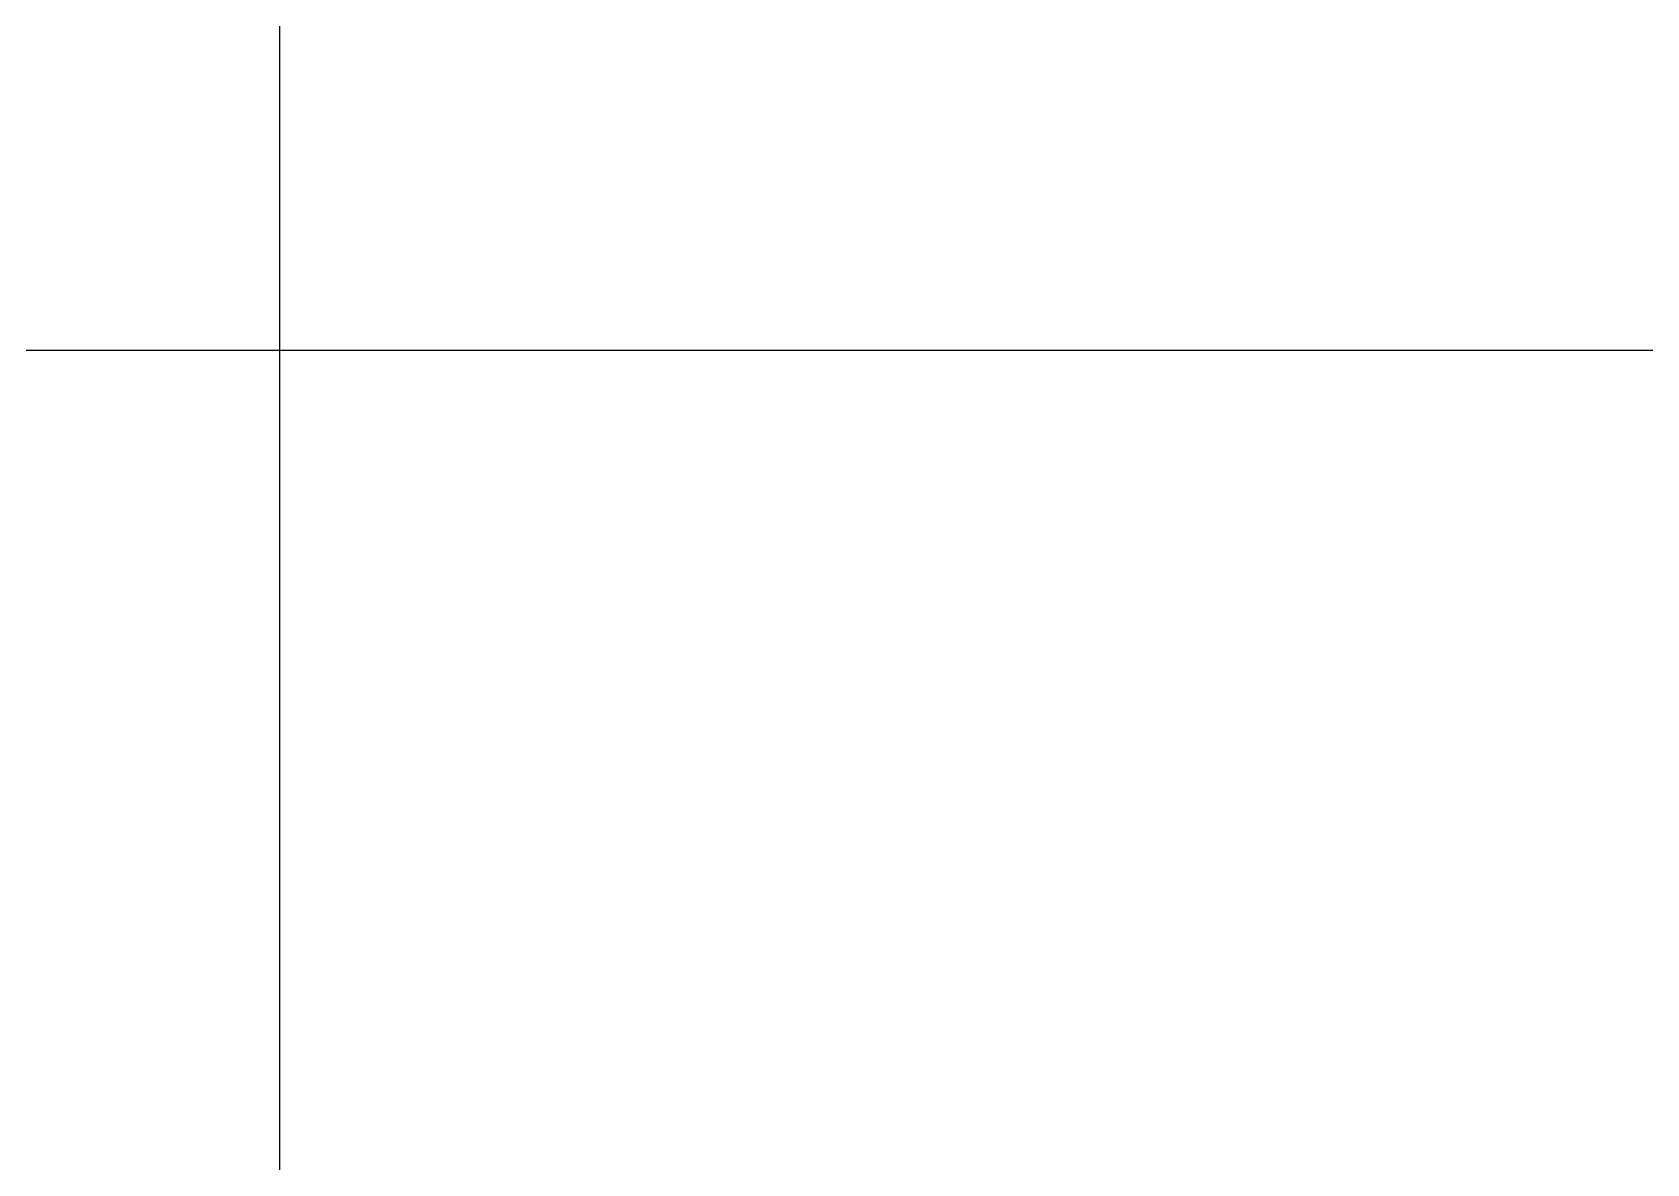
# Model space of a CAD drawing. Header units: metres. Extents: x -325 to 301, y -147 to 149.
# Drawn here: x 91.15 to 98.21, y 9.9 to 14.85 of the extents above; entities that cross this region are included whole.
import ezdxf

# ---------------------------------------------------------------- set-up
doc = ezdxf.new("R2010")
doc.units = ezdxf.units.M
doc.layers.get('Defpoints').update_dxf_attribs({"lineweight": 13})
doc.layers.add('-aux', color=50, linetype='Continuous', plot=False)
doc.layers.add('0-TX-1_25', color=7, linetype='Continuous', true_color=0x3f4f7f)
doc.styles.get("Standard").update_dxf_attribs({"font": 'arial.ttf'})
doc.dimstyles.new('ISO-25', dxfattribs={"dimtxt": 0.1, "dimasz": 0.1, "dimexe": 0.1, "dimexo": 0.1, "dimgap": 0.1, "dimtad": 1, "dimdec": 0, "dimlfac": 100, "dimzin": 9, "dimtxsty": 'Standard', "dimblk": 'OBLIQUE', "dimcen": 0.1, "dimadec": 0, "dimazin": 0, "dimtfac": 1, "dimtdec": 0, "dimtmove": 0, "dimatfit": 3, "dimldrblk": 'OBLIQUE', "dimfxl": 1, "dimarcsym": 0})

# ---------------------------------------------------------------- blocks, each defined once
blk = doc.blocks.new('_Oblique')
at = {"color": 0, "lineweight": -2}
blk.add_line((-0.5, -0.5), (0.5, 0.5), dxfattribs=at)
blk = doc.blocks.new('*D1548')
at = {"layer": '0-TX-1_25', "color": 0, "lineweight": -2, "transparency": 16777216}
for p, q in [((94.3494, 0.2948), (94.3494, 0.1698)), ((94.9494, 0.0948), (94.9494, 0.2198)), ((94.3494, 0.1948), (94.9494, 0.1948))]:
    blk.add_line(p, q, dxfattribs=at)
at = {"layer": 'Defpoints', "color": 0, "transparency": 16777216}
for p in [(94.3494, 27.4235), (94.9494, 0.1948), (94.9494, 0)]:
    blk.add_point(p, dxfattribs=at)
at = {"layer": '0-TX-1_25', "color": 0, "lineweight": -2, "transparency": 16777216, "xscale": 0.025, "yscale": 0.025, "zscale": 0.025, "rotation": 180}
blk.add_blockref('_Oblique', (94.3494, 0.1948), dxfattribs=at)
at = {"layer": '0-TX-1_25', "color": 0, "lineweight": -2, "transparency": 16777216, "xscale": 0.025, "yscale": 0.025, "zscale": 0.025}
blk.add_blockref('_Oblique', (94.9494, 0.1948), dxfattribs=at)
at = {"layer": '0-TX-1_25', "color": 0, "transparency": 16777216, "insert": (94.6494, 0.2377), "char_height": 0.035, "attachment_point": 5}
blk.add_mtext('60', dxfattribs=at)

msp = doc.modelspace()

# ---------------------------------------------------------------- linework, layer by layer
at = {"layer": '-aux'}
for points in [[(92.2345, 3.4567), (92.2345, 133.4567)], [(12.2345, 13.4567), (142.2345, 13.4567)]]:
    msp.add_lwpolyline(points, dxfattribs=at)

# ---------------------------------------------------------------- dimensions: what is measured, and where the dimension line sits
at = {"layer": '0-TX-1_25'}
dim = msp.add_linear_dim(base=(94.9494, 0.1948), p1=(94.3494, 27.4235), p2=(94.9494, 0), dimstyle='ISO-25', override={"dimtxt": 0.035, "dimasz": 0.025, "dimexe": 0.025, "dimexo": 0.025, "dimgap": 0.025, "dimblk1": 'Oblique', "dimblk2": 'Oblique', "dimsah": 1, "dimfxl": 0.1, "dimfxlon": 1, "dimarcsym": 1}, dxfattribs=at)
dim.commit()
dim.dimension.update_dxf_attribs({"geometry": '*D1548', "text_midpoint": (94.6494, 0.2377)})

doc.saveas('drawing.dxf')
